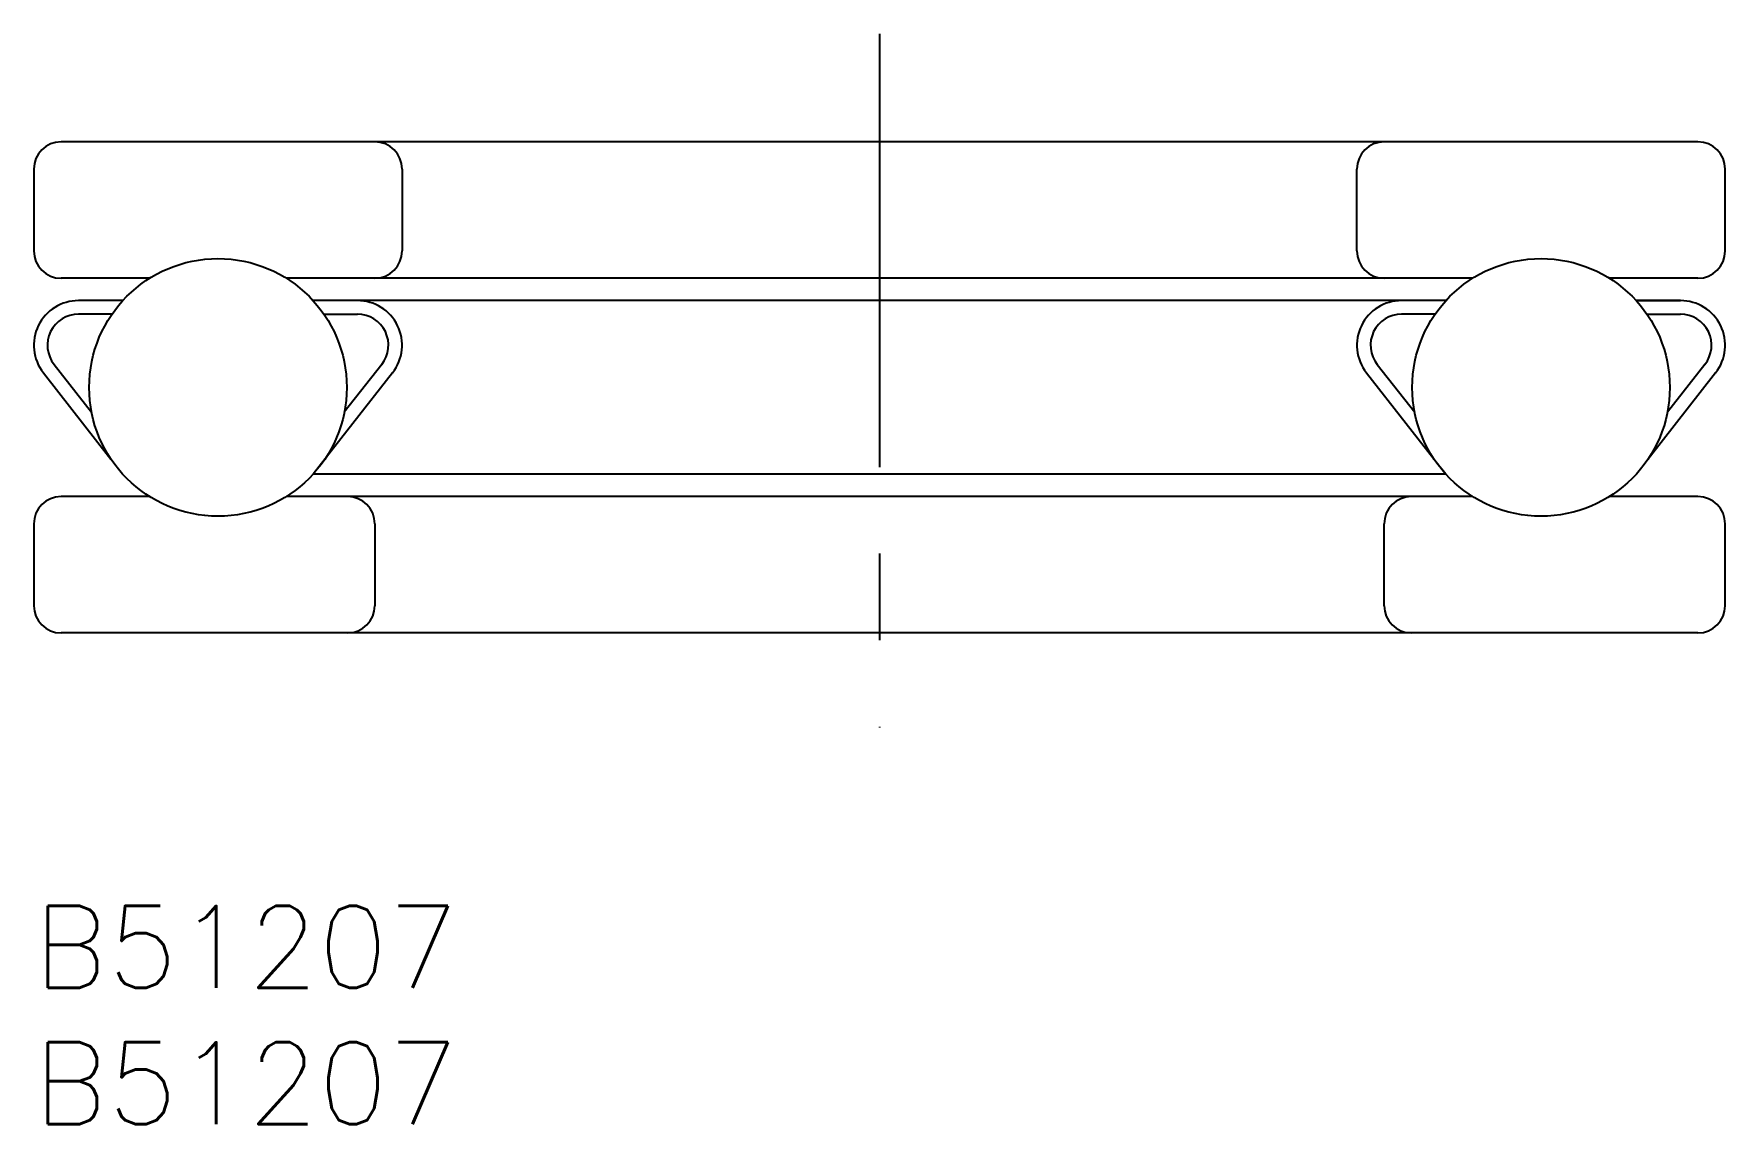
# Model space of a CAD drawing. Extents: x 0 to 62, y -8 to 32.
import ezdxf

# ---------------------------------------------------------------- set-up
doc = ezdxf.new("R2010")
doc.units = 0
doc.header["$LTSCALE"] = 0.5
doc.linetypes.add('CENTER', pattern=[50.8, 31.75, -6.35, 6.35, -6.35])
for name, color, linetype in [('MSM_CENTER', 1, 'CENTER'), ('MSM_CONTINUOUS', 7, 'CONTINUOUS'), ('MSM_PART_NUMBER', 7, 'CONTINUOUS')]:
    doc.layers.add(name, color=color, linetype=linetype)
doc.styles.get("Standard").update_dxf_attribs({"font": 'txt.shx', "height": 3, "bigfont": 'bigfont.shx'})

msp = doc.modelspace()

# ---------------------------------------------------------------- linework, layer by layer
at = {"layer": 'MSM_CENTER'}
msp.add_line((31, 31.957), (31, 6.534), dxfattribs=at)
at = {"layer": 'MSM_CONTINUOUS'}
for p, q in [((61, 28), (1, 28)), ((0, 27), (0, 24)), ((13.5, 27), (13.5, 24)), ((48.5, 24), (48.5, 27)), ((62, 24), (62, 27)), ((4.244, 23), (1, 23)), ((52.744, 23), (9.256, 23)), ((61, 23), (57.756, 23)), ((3.264, 22.182), (1.636, 22.182)), ((51.764, 22.182), (10.236, 22.182)), ((60.364, 22.182), (58.736, 22.182)), ((58.736, 22.182), (60.364, 22.182)), ((2.866, 21.682), (1.636, 21.682)), ((10.634, 21.682), (11.864, 21.682)), ((51.366, 21.682), (50.136, 21.682)), ((59.134, 21.682), (60.364, 21.682)), ((0.742, 19.845), (2.119, 18.089)), ((12.758, 19.845), (11.381, 18.089)), ((49.242, 19.845), (50.619, 18.089)), ((61.258, 19.845), (59.881, 18.089)), ((0.349, 19.537), (2.828, 16.374)), ((13.151, 19.537), (10.236, 15.818)), ((48.849, 19.537), (51.764, 15.818)), ((61.651, 19.537), (59.172, 16.374)), ((51.764, 15.818), (10.236, 15.818)), ((4.244, 15), (1, 15)), ((52.744, 15), (9.256, 15)), ((61, 15), (57.756, 15)), ((0, 14), (0, 11)), ((12.5, 14), (12.5, 11)), ((49.5, 11), (49.5, 14)), ((62, 11), (62, 14)), ((61, 10), (1, 10))]:
    msp.add_line(p, q, dxfattribs=at)
for centre in [(6.75, 19), (55.25, 19)]:
    msp.add_circle(centre, 4.72, dxfattribs=at)
for centre, radius, start, end in [((1, 27), 1, 90, 180), ((12.5, 27), 1, 360, 90), ((49.5, 27), 1, 90, 180), ((61, 27), 1, 360, 90), ((1, 24), 1, 180, 270), ((12.5, 24), 1, 270, 0), ((49.5, 24), 1, 180, 270), ((61, 24), 1, 270, 0), ((1.636, 20.546), 1.636, 90, 218.09591), ((11.864, 20.546), 1.636, 321.90409, 90), ((50.136, 20.546), 1.636, 90, 218.09591), ((60.364, 20.546), 1.636, 321.90409, 90), ((1.636, 20.546), 1.136, 90, 218.09591), ((11.864, 20.546), 1.136, 321.90409, 90), ((50.136, 20.546), 1.136, 90, 218.09591), ((60.364, 20.546), 1.136, 321.90409, 90), ((1, 14), 1, 90, 180), ((11.5, 14), 1, 360, 90), ((50.5, 14), 1, 90, 180), ((61, 14), 1, 360, 90), ((1, 11), 1, 180, 270), ((11.5, 11), 1, 270, 0), ((50.5, 11), 1, 180, 270), ((61, 11), 1, 270, 0)]:
    msp.add_arc(centre, radius, start, end, dxfattribs=at)

# ---------------------------------------------------------------- texts
at = {"layer": 'MSM_PART_NUMBER'}
for p in [(0, -3), (0, -8)]:
    msp.add_text('B51207', height=3, dxfattribs=at).set_placement(p)

doc.saveas('drawing.dxf')
